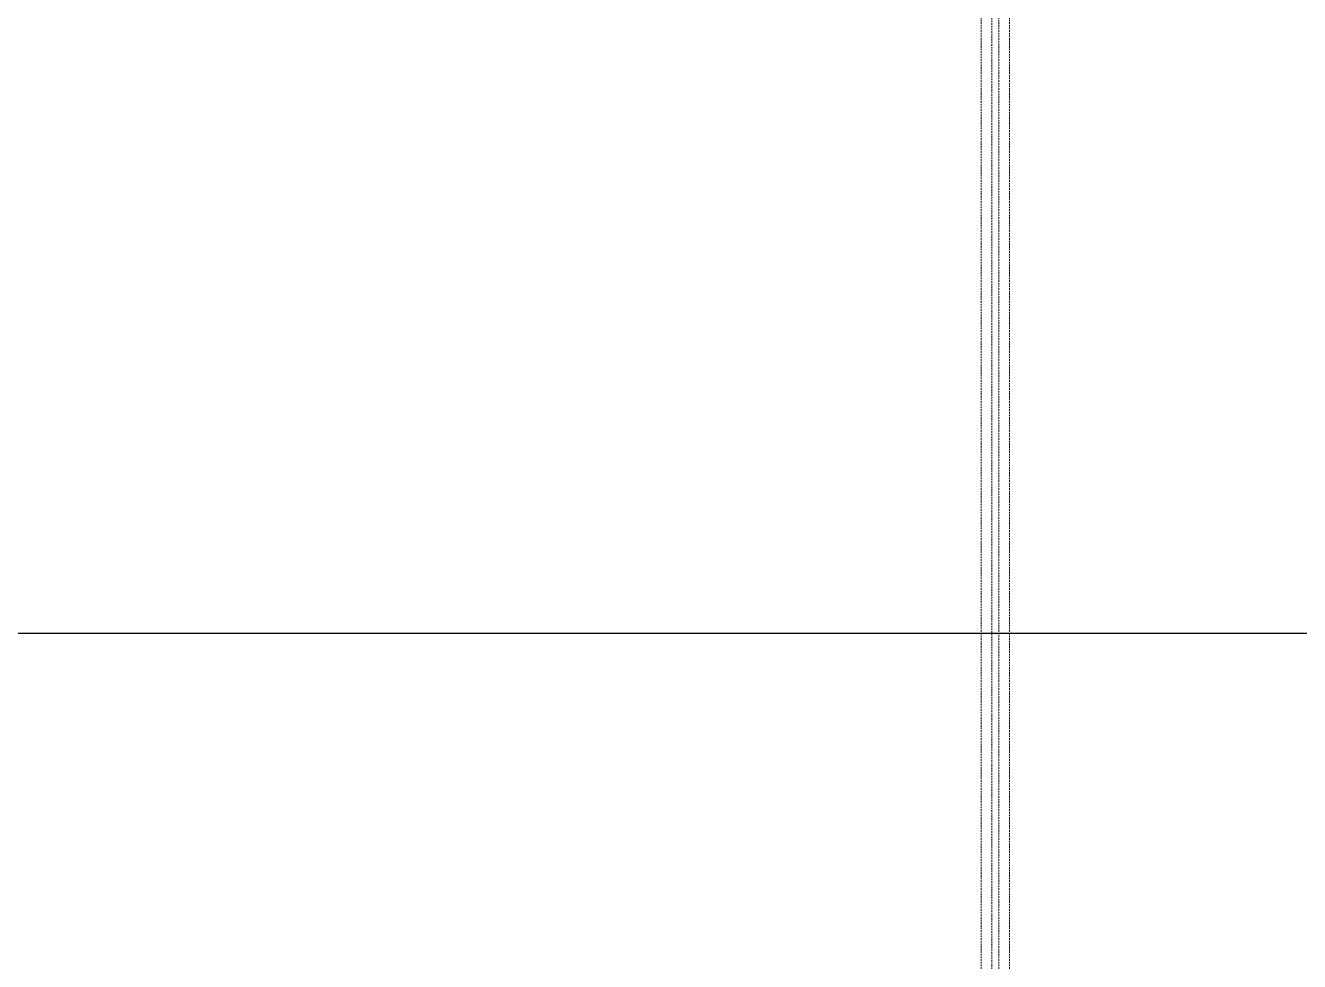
# Model space of a CAD drawing. Extents: x -1457 to 23780, y -2071 to 4205.
# Drawn here: x 9479.4 to 9660.8, y 2544.2 to 2677.6 of the extents above; entities that cross this region are included whole.
import ezdxf

# ---------------------------------------------------------------- set-up
doc = ezdxf.new("R2010")
doc.units = 0
doc.header["$MEASUREMENT"] = 0
doc.linetypes.add('HIDDEN', pattern=[0.375, 0.25, -0.125])
doc.layers.add('E-KABLO', color=7, linetype='Continuous', lineweight=30)
doc.layers.add('M-TEFRIS2-015', color=129, linetype='Continuous', lineweight=9)

msp = doc.modelspace()

# ---------------------------------------------------------------- linework, layer by layer
at = {"layer": 'E-KABLO', "color": 6}
msp.add_line((9781.21, 2590.96), (9461.12, 2590.96), dxfattribs=at)
at = {"layer": 'M-TEFRIS2-015', "linetype": 'HIDDEN', "lineweight": 0}
for p, q in [((9617, 2361.92), (9617, 2801.04)), ((9618, 2801.04), (9618, 2361.92)), ((9615.5, 2798.05), (9615.5, 2364.93)), ((9619.5, 2798.05), (9619.5, 2364.91))]:
    msp.add_line(p, q, dxfattribs=at)

doc.saveas('drawing.dxf')
